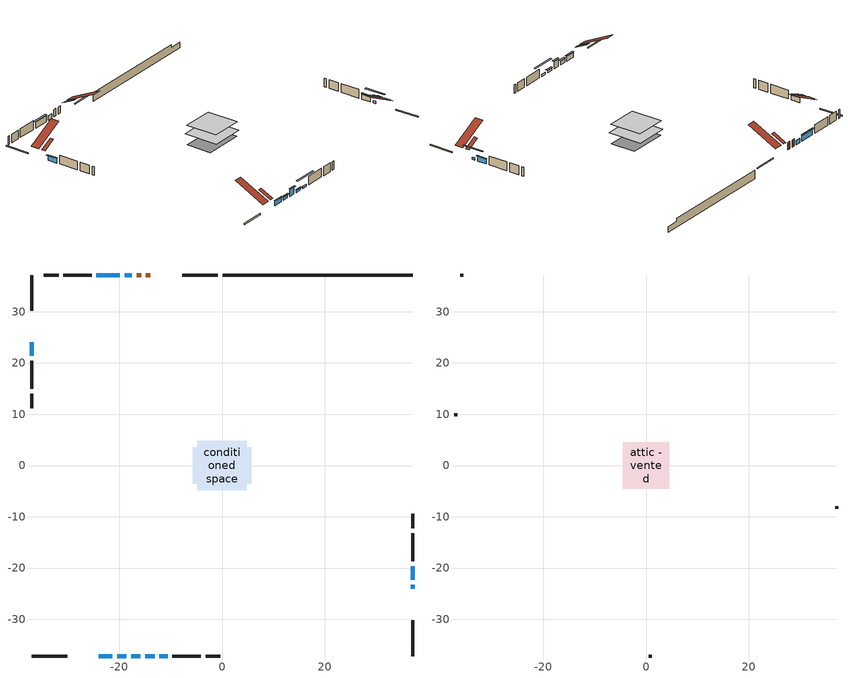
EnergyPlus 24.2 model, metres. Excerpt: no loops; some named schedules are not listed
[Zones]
conditioned space
 floor outside (Floor1 construction): -1.82,-1.82 -1.82,1.82 1.82,1.82 1.82,-1.82 z0.61
 floor adiabatic (AdiabaticFloorConstruction): -4.87,-4.87 -4.87,4.87 4.87,4.87 4.87,-4.87 z0.61
 floor foundation (Slab1 construction): -5.67,-3.6 -5.67,3.6 5.67,3.6 5.67,-3.6 z-1.83
 wall outside (RimJoist1 construction): -0.83,37.16 -7.78,37.16 / -37.16,-37.16 -30.22,-37.16 / -37.16,37.16 -37.16,30.22 / 37.16,-37.16 37.16,-30.22 z0.61:0.91
 wall outside (AdiabaticWallConstruction 1): -13.95,37.16 -14.86,37.16 / -15.79,37.16 -16.67,37.16 z0.61:2.64
 wall outside (AdiabaticWallConstruction): -17.59,37.16 -19.02,37.16 z0.61:1.83; -37.16,24.04 -37.16,21.37 / -24.04,-37.16 -21.37,-37.16 / 37.16,-22.3 37.16,-19.63 z0.61:1.93; -20.44,-37.16 -18.66,-37.16 z0.61:1.68; -17.73,-37.16 -15.9,-37.16 z0.61:2.64; -14.98,-37.16 -13.15,-37.16 / 37.16,-24.04 37.16,-23.22 / -12.22,-37.16 -10.59,-37.16 z0.61:1.22; -19.95,37.16 -24.52,37.16 z0.61:2.31
 wall outside (Wall1 construction): -25.45,37.16 -30.96,37.16 / -9.66,-37.16 -4.15,-37.16 / -37.16,20.44 -37.16,14.93 / 37.16,-18.7 37.16,-13.18 z0.61:3.05
 wall outside (Wall2 construction): -31.89,37.16 -34.75,37.16 / -3.22,-37.16 -0.36,-37.16 / -37.16,14 -37.16,11.14 / 37.16,-12.25 37.16,-9.4 z0.61:3.05
 wall foundation (FoundationWall1 construction): 0.1,37.16,-1.83 0.1,37.16,0.61 33.46,37.16,0.61 33.46,37.16,-0.27 37.16,37.16,-0.27 37.16,37.16,-1.83
 window (WindowConstruction 7): -17.6,37.16 -19.02,37.16 z0.61:1.83
 window (WindowConstruction 2): -37.16,24.04 -37.16,21.37 z0.61:1.93
 window (WindowConstruction 3): -24.04,-37.16 -21.37,-37.16 z0.61:1.93
 window (WindowConstruction 4): -20.44,-37.16 -18.66,-37.16 z0.61:1.68
 window (WindowConstruction 5): -17.73,-37.16 -15.9,-37.16 z0.61:2.64
 window (WindowConstruction 6): -14.98,-37.16 -13.15,-37.16 z0.61:1.22
 window (WindowConstruction 8): 37.16,-24.04 37.16,-23.23 z0.61:1.22
 window (WindowConstruction 9): -12.22,-37.16 -10.59,-37.16 z0.61:1.22
 window (WindowConstruction): 37.16,-22.3 37.16,-19.63 z0.61:1.93
 window (WindowConstruction 1): -19.95,37.16 -24.52,37.16 z0.61:2.31
 door (Door): -13.95,37.16 -14.86,37.16 z0.61:2.64
 door (Door 1): -15.79,37.16 -16.67,37.16 z0.61:2.64
 ceiling adiabatic (AdiabaticFloorConstruction): 4.87,-4.87 4.87,4.87 -4.87,4.87 -4.87,-4.87 z0.61
 roof outside (Roof2 construction): -13.02,37.16,3.05 -13.02,33.58,4.84 -12.02,33.58,4.84 -12.02,37.16,3.05; -24.97,-37.16,3.05 -24.97,-33.58,4.84 -25.97,-33.58,4.84 -25.97,-37.16,3.05; -37.16,24.97,3.05 -33.58,24.97,4.84 -33.58,25.97,4.84 -37.16,25.97,3.05; 37.16,-24.97,3.05 33.58,-24.97,4.84 33.58,-25.97,4.84 37.16,-25.97,3.05
attic - vented
 floor to conditioned space (Floor2 construction Reversed): -4.51,-4.51 -4.51,4.51 4.51,4.51 4.51,-4.51 z3.05
 wall outside (Wall3 construction): -35.68,37.16 -36.24,37.16 / 0.57,-37.16 1.13,-37.16 / -37.16,10.22 -37.16,9.65 / 37.16,-8.47 37.16,-7.91 z0.61:3.05
 roof outside (Roof1 construction): -11.09,37.16,3.05 -11.09,28.63,7.32 -8.71,28.63,7.32 -8.71,37.16,3.05; -26.9,-37.16,3.05 -26.9,-28.63,7.32 -29.29,-28.63,7.32 -29.29,-37.16,3.05; -37.16,26.9,3.05 -28.63,26.9,7.32 -28.63,29.29,7.32 -37.16,29.29,3.05; 37.16,-26.9,3.05 28.63,-26.9,7.32 28.63,-29.29,7.32 37.16,-29.29,3.05
shading: -37.16,21.17 -37.16,24.24 -37.58,24.24 -37.58,21.17 z2.13; -21.17,-37.16 -24.24,-37.16 -24.24,-37.58 -21.17,-37.58 z2.13; -18.46,-37.16 -20.64,-37.16 -20.64,-37.58 -18.46,-37.58 z1.88; -15.7,-37.16 -17.93,-37.16 -17.93,-37.58 -15.7,-37.58 z2.84; -12.95,-37.16 -15.18,-37.16 -15.18,-37.58 -12.95,-37.58 z1.42; 37.16,-20.59 37.16,-26.68 37.58,-26.68 37.58,-20.59 z3.86; -7.95,-37.16 -14.86,-37.16 -14.86,-37.58 -7.95,-37.58 z3.86; 37.16,-19.43 37.16,-22.5 37.58,-22.5 37.58,-19.43 z2.13; -24.72,37.16 -19.74,37.16 -19.74,37.58 -24.72,37.58 z2.51
[Building]
Building 1: Terrain=Suburbs
[Site:Location]
Quebec Intl AP_QC: Latitude {deg}=46.8; Longitude {deg}=-71.38; Time Zone {hr}=-5; Elevation {m}=74; Keep Site Location Information=Yes
[Site:GroundTemperature:Shallow]
0.0108218, -2.24938, -2.43038, -1.3578, 2.94801, 7.23376, 10.9493, 13.303, 13.5029, 11.5886, 7.96783, 3.81355
[Site:WaterMainsTemperature]
Calculation Method=Schedule; Temperature Schedule=mains temperature schedule
[Material] Roughness=Rough; Thermal Absorptance=0.9
Name | Thickness {m} | Conductivity {W/m-K} | Density {kg/m3} | Specific Heat {J/kg-K} | Solar Absorptance | Visible Absorptance
asphalt or fiberglass shingles | 0.00635 | 0.162714 | 1121.4 | 1465.45 | 0.4 | 0.4
ceiling loosefill ins | 0.0846667 | 0.0480833 | 16.02 | 1046.75 | 0.7 | 0.7
ceiling stud and cavity | 0.1397 | 0.286413 | 65.682 | 1177.47 | 0.7 | 0.7
concrete 4.0 in. | 0.1016 | 1.803125 | 2242.8 | 837.4 | 0.7 | 0.7
concrete 8.0 in. | 0.2032 | 1.803125 | 2242.8 | 837.4 | 0.7 | 0.7
door material | 0.04445 | 0.053851 | 512.64 | 1214.23 | 0.7 | 0.7
exterior vertical ins | 0.00958173 | 0.029427 | 32.04 | 1214.23 | 0.7 | 0.7
floor covering | 0.0127 | 0.0433444 | 54.468 | 1339.84 | 0.6 | 0.6
floor rigid ins; rim joist rigid ins; roof rigid ins; wall rigid ins | 0.051816 | 0.029427 | 32.04 | 1214.23 | 0.7 | 0.7
floor rigid ins 1; wall rigid ins 1 | 0.512978 | 0.029427 | 32.04 | 1214.23 | 0.7 | 0.7
floor stud and cavity | 0.1397 | 0.324892 | 92.3553 | 1139.71 | 0.7 | 0.7
floor stud and cavity 1 | 0.1397 | 1.75129 | 37.0049 | 1207.88 | 0.7 | 0.7
furniture material conditioned space 1 | 0.1524 | 0.115458 | 640.8 | 1214.23 | 0.6 | 0.6
gypsum board | 0.0127 | 0.160291 | 801 | 837.4 | 0.6 | 0.6
gypsum board 1 | 0.0127 | 0.160291 | 801 | 837.4 | 0.7 | 0.7
osb sheathing 0.5 in. | 0.0127 | 0.115458 | 512.64 | 1214.23 | 0.7 | 0.7
osb sheathing 0.75 in. | 0.01905 | 0.115458 | 512.64 | 1214.23 | 0.7 | 0.7
osb sheathing 2.0 in. | 0.0508 | 0.115458 | 512.64 | 1214.23 | 0.7 | 0.7
rim joist stud and cavity | 0.0508 | 0.203772 | 125.044 | 1163.47 | 0.6 | 0.6
roof stud and cavity | 0.2032 | 0.68235 | 78.34581 | 1123.46 | 0.7 | 0.7
wall stud and cavity | 0.1397 | 0.734676 | 139.0536 | 1170.24 | 0.7 | 0.7
wall stud and cavity 1 | 0.1397 | 0.0739406 | 139.0536 | 1170.24 | 0.7 | 0.7
wall stud and cavity 2 | 0.0889 | 6.9971 | 50.32683 | 1063.81 | 0.6 | 0.6
wall stud and cavity 3 | 0.0889 | 0.380278 | 52.3479 | 1209.89 | 0.7 | 0.7
wall stud and cavity 4 | 0.0889 | 0.391764 | 83.0341 | 1211.67 | 0.7 | 0.7
wood siding | 0.0254 | 0.102417 | 544.68 | 1172.36 | 0.4 | 0.4
wood siding 1 | 0.00254 | 0.102417 | 544.68 | 1172.36 | 0.4 | 0.4
wood siding 2; wood siding 3; wood siding 4 | 0.0254 | 0.102417 | 544.68 | 1172.36 | 0.7 | 0.7
[WindowMaterial:SimpleGlazingSystem]
Name | U-Factor {W/m2-K} | Solar Heat Gain Coefficient
WindowMaterial | 2.78222 | 0.58
WindowMaterial 1 | 2.78847 | 0.62
WindowMaterial 2 | 2.779381 | 0.56
WindowMaterial 3 | 2.82821 | 0.59
WindowMaterial 4 | 2.77768 | 0.55
WindowMaterial 5 | 2.97414 | 0.62
WindowMaterial 6 | 3.000823 | 0.5
WindowMaterial 7 | 2.765186 | 0.49
[Construction]
AdiabaticFloorConstruction: floor stud and cavity 1, floor rigid ins 1, osb sheathing 0.75 in., floor covering
AdiabaticWallConstruction: wood siding 3, wall rigid ins 1, wall stud and cavity 3, gypsum board
AdiabaticWallConstruction 1: wood siding 4, wall rigid ins 1, wall stud and cavity 3, gypsum board
Door; Door 1: door material
Floor1 construction: floor stud and cavity, floor rigid ins, osb sheathing 0.75 in., floor covering
Floor2 construction Reversed: gypsum board, ceiling stud and cavity, ceiling loosefill ins
FoundationWall1 construction: concrete 8.0 in., gypsum board 1
furniture construction conditioned space 1: furniture material conditioned space 1
PartitionWallConstruction: gypsum board, wall stud and cavity 4, gypsum board
RimJoist1 construction: wood siding 2, rim joist rigid ins, osb sheathing 2.0 in., rim joist stud and cavity
Roof1 construction: asphalt or fiberglass shingles
Roof2 construction: asphalt or fiberglass shingles, roof rigid ins, osb sheathing 0.75 in., roof stud and cavity, gypsum board
Slab1 construction: concrete 4.0 in.
Wall1 construction: wood siding, wall rigid ins, osb sheathing 0.5 in., wall stud and cavity, gypsum board
Wall2 construction: wood siding, osb sheathing 0.5 in., wall stud and cavity 1, gypsum board
Wall3 construction: wood siding 1, wall stud and cavity 2
WindowConstruction; WindowConstruction 2; WindowConstruction 3: WindowMaterial
WindowConstruction 1: WindowMaterial 1
WindowConstruction 4: WindowMaterial 2
WindowConstruction 5: WindowMaterial 3
WindowConstruction 6: WindowMaterial 4
WindowConstruction 7: WindowMaterial 5
WindowConstruction 8: WindowMaterial 6
WindowConstruction 9: WindowMaterial 7
[Zone] Multiplier=1; Part of Total Floor Area=Yes
Name | Volume {m3}
attic - vented | 54.8202
conditioned space | 451
[Space]
Name | Zone | Volume {m3}
attic - vented 1 | attic - vented | 54.8202
conditioned space 1 | conditioned space | 451
[ZoneInfiltration:EffectiveLeakageArea]
infil attic - vented 1: Zone or Space=attic - vented 1; Schedule=Always On Discrete; Effective Air Leakage Area {cm2}=3008.49; Stack Coefficient=0.000466381; Wind Coefficient=1.45912e-05
[ZoneMixing]
whole house fan mix: Zone or Space=attic - vented; Schedule=Always On Continuous; Design Flow Rate Calculation Method=Flow/Zone; Design Flow Rate {m3/s}=0; Source Zone or Space=conditioned space
[SurfaceProperty:ExposedFoundationPerimeter]
Slab1: Exposed Perimeter Calculation Method=TotalExposedPerimeter; Total Exposed Perimeter {m}=37.065
[InternalMass] Zone or ZoneList=conditioned space; Space or SpaceList=conditioned space 1
Name | Construction | Surface Area {m2}
furniture mass conditioned space 1 | furniture construction conditioned space 1 | 75.9001
partition wall mass | PartitionWallConstruction | 189.75
[Lights]
interior lighting: Zone or ZoneList or Space or SpaceList=conditioned space 1; Schedule=interior lighting schedule; Design Level Calculation Method=LightingLevel; Lighting Level {W}=343.2; Return Air Fraction=0; Fraction Radiant=0.6; Fraction Visible=0.2; Fraction Replaceable=1
[People]
occupants: Zone or ZoneList or Space or SpaceList=conditioned space 1; Number of People Schedule=occupants schedule; Number of People Calculation Method=People; Number of People=3; Fraction Radiant=0.314171; Sensible Heat Fraction=0.56303; Activity Level Schedule=occupants activity schedule; Carbon Dioxide Generation Rate {m3/s-W}=0; Enable ASHRAE 55 Comfort Warnings=No; Mean Radiant Temperature Calculation Type=EnclosureAveraged
[ElectricEquipment] Zone or ZoneList or Space or SpaceList=conditioned space 1; Design Level Calculation Method=EquipmentLevel
Name | Schedule | Design Level {W} | Fraction Latent | Fraction Radiant | Fraction Lost
clothes dryer | clothes dryer schedule | 140.772 | 0.015 | 0.081 | 0.85
clothes washer | clothes washer schedule | 32.1985 | 0.03 | 0.162 | 0.7
cooking range | cooking range schedule | 215.147 | 0.08 | 0.432 | 0.2
dishwasher | dishwasher schedule | 66.8632 | 0.3 | 0.18 | 0.4
fridge | fridge schedule | 72.9452 | 0 | 0.6 | 0
mech vent house fan | mech vent house fan schedule | 6.33333 | 0 | 0 | 1
mech vent house fan cfis | mech vent house fan cfis schedule | 0 | 0 | 0 | 0
mech vent range fan 0 | mech vent range fan 0 schedule | 57 | 0 | 0 | 1
misc plug loads | misc plug loads schedule | 494.7 | 0.045 | 0.513 | 0.1
whole house fan | Always On Discrete | 0 | 0 | 0 | 1
[OtherEquipment] Zone or ZoneList or Space or SpaceList=conditioned space 1; Design Level Calculation Method=EquipmentLevel
Name | Fuel Type | Schedule | Design Level {W} | Fraction Latent | Fraction Radiant | Fraction Lost
clothes dryer 1 | Electricity | clothes dryer schedule | 0 | 0.015 | 0.081 | 0.85
cooking range 1 | Electricity | cooking range schedule | 0 | 0.08 | 0.432 | 0.2
general water use latent | None | general water use schedule | 62.594 | 1 | 0 | 0
general water use sensible | None | general water use schedule | -61.6891 | 0 | 0.6 | 0
mech vent house fan latent load | None | Always On Discrete | 0 | 1 | 0 | 0
mech vent house fan sensible load | None | Always On Discrete | 0 | 0 | 0 | 0
water heater energy adjustment1 | Electricity | Always On Discrete | 0.01 | 0 | 0 | 1
[ZoneInfiltration:DesignFlowRate] Zone or ZoneList or Space or SpaceList=conditioned space 1; Schedule=Always On Discrete; Design Flow Rate Calculation Method=Flow/Zone; Design Flow Rate {m3/s}=0
infil flow; natural vent flow; whole house fan flow
[Foundation:Kiva]
Foundation Kiva 1: Initial Indoor Air Temperature {C}=18; Wall Height Above Grade {m}=0.609996; Wall Depth Below Slab {m}=0.2032; Custom Block Material Name 1=exterior vertical ins; Custom Block Depth 1 {m}=2.43998; Custom Block X Position 1 {m}=0.2159; Custom Block Z Position 1 {m}=0
[Foundation:Kiva:Settings]
Soil Conductivity {W/m-K}=0.849921; Soil Density {kg/m3}=1842.3; Soil Specific Heat {J/kg-K}=418.7; Ground Solar Absorptivity=0.9; Ground Thermal Absorptivity=0.9; Ground Surface Roughness {m}=0.03; Far-Field Width {m}=40; Deep-Ground Boundary Condition=ZeroFlux; Deep-Ground Depth {m}=40; Minimum Cell Dimension {m}=0.2; Maximum Cell Growth Coefficient=3; Simulation Timestep=Timestep
[Exterior:Lights]
exterior lighting: Schedule=exterior lighting schedule; Design Level {W}=75.6
[Schedule:Constant]
Name | Hourly Value
Always On Continuous; mech vent house fan schedule; mech vent house fan cfis schedule; Always On Discrete | 1
occupants activity schedule | 117.228
fridge schedule | 0
[Schedule:Week:Daily]
interior lighting schedule Week Rule - Jan1-Jan27: interior lighting schedule day, interior lighting schedule day, interior lighting schedule day, interior lighting schedule day, interior lighting schedule day, interior lighting schedule day, interior lighting schedule day, interior lighting schedule default day, interior lighting schedule default day, interior lighting schedule default day, interior lighting schedule default day, interior lighting schedule default day
interior lighting schedule Week Rule - Jan28-Feb3: interior lighting schedule day, interior lighting schedule day, interior lighting schedule day, interior lighting schedule day, interior lighting schedule day 1, interior lighting schedule day 1, interior lighting schedule day 1, interior lighting schedule default day, interior lighting schedule default day, interior lighting schedule default day, interior lighting schedule default day, interior lighting schedule default day
interior lighting schedule Week Rule - Feb4-Feb24: interior lighting schedule day 1, interior lighting schedule day 1, interior lighting schedule day 1, interior lighting schedule day 1, interior lighting schedule day 1, interior lighting schedule day 1, interior lighting schedule day 1, interior lighting schedule default day, interior lighting schedule default day, interior lighting schedule default day, interior lighting schedule default day, interior lighting schedule default day
interior lighting schedule Week Rule - Feb25-Mar3: interior lighting schedule day 1, interior lighting schedule day 1, interior lighting schedule day 1, interior lighting schedule day 1, interior lighting schedule day 2, interior lighting schedule day 2, interior lighting schedule day 2, interior lighting schedule default day, interior lighting schedule default day, interior lighting schedule default day, interior lighting schedule default day, interior lighting schedule default day
interior lighting schedule Week Rule - Mar4-Mar31: interior lighting schedule day 2, interior lighting schedule day 2, interior lighting schedule day 2, interior lighting schedule day 2, interior lighting schedule day 2, interior lighting schedule day 2, interior lighting schedule day 2, interior lighting schedule default day, interior lighting schedule default day, interior lighting schedule default day, interior lighting schedule default day, interior lighting schedule default day
interior lighting schedule Week Rule - Apr1-Apr28: interior lighting schedule day 3, interior lighting schedule day 3, interior lighting schedule day 3, interior lighting schedule day 3, interior lighting schedule day 3, interior lighting schedule day 3, interior lighting schedule day 3, interior lighting schedule default day, interior lighting schedule default day, interior lighting schedule default day, interior lighting schedule default day, interior lighting schedule default day
interior lighting schedule Week Rule - Apr29-May5: interior lighting schedule day 3, interior lighting schedule day 3, interior lighting schedule day 4, interior lighting schedule day 4, interior lighting schedule day 4, interior lighting schedule day 4, interior lighting schedule day 4, interior lighting schedule default day, interior lighting schedule default day, interior lighting schedule default day, interior lighting schedule default day, interior lighting schedule default day
interior lighting schedule Week Rule - May6-May26: interior lighting schedule day 4, interior lighting schedule day 4, interior lighting schedule day 4, interior lighting schedule day 4, interior lighting schedule day 4, interior lighting schedule day 4, interior lighting schedule day 4, interior lighting schedule default day, interior lighting schedule default day, interior lighting schedule default day, interior lighting schedule default day, interior lighting schedule default day
interior lighting schedule Week Rule - May27-Jun2: interior lighting schedule day 4, interior lighting schedule day 4, interior lighting schedule day 4, interior lighting schedule day 4, interior lighting schedule day 4, interior lighting schedule day 5, interior lighting schedule day 5, interior lighting schedule default day, interior lighting schedule default day, interior lighting schedule default day, interior lighting schedule default day, interior lighting schedule default day
interior lighting schedule Week Rule - Jun3-Jun30: interior lighting schedule day 5, interior lighting schedule day 5, interior lighting schedule day 5, interior lighting schedule day 5, interior lighting schedule day 5, interior lighting schedule day 5, interior lighting schedule day 5, interior lighting schedule default day, interior lighting schedule default day, interior lighting schedule default day, interior lighting schedule default day, interior lighting schedule default day
interior lighting schedule Week Rule - Jul1-Jul28: interior lighting schedule day 6, interior lighting schedule day 6, interior lighting schedule day 6, interior lighting schedule day 6, interior lighting schedule day 6, interior lighting schedule day 6, interior lighting schedule day 6, interior lighting schedule default day, interior lighting schedule default day, interior lighting schedule default day, interior lighting schedule default day, interior lighting schedule default day
interior lighting schedule Week Rule - Jul29-Aug4: interior lighting schedule day 6, interior lighting schedule day 6, interior lighting schedule day 6, interior lighting schedule day 7, interior lighting schedule day 7, interior lighting schedule day 7, interior lighting schedule day 7, interior lighting schedule default day, interior lighting schedule default day, interior lighting schedule default day, interior lighting schedule default day, interior lighting schedule default day
interior lighting schedule Week Rule - Aug5-Aug25: interior lighting schedule day 7, interior lighting schedule day 7, interior lighting schedule day 7, interior lighting schedule day 7, interior lighting schedule day 7, interior lighting schedule day 7, interior lighting schedule day 7, interior lighting schedule default day, interior lighting schedule default day, interior lighting schedule default day, interior lighting schedule default day, interior lighting schedule default day
interior lighting schedule Week Rule - Aug26-Sep1: interior lighting schedule day 7, interior lighting schedule day 7, interior lighting schedule day 7, interior lighting schedule day 7, interior lighting schedule day 7, interior lighting schedule day 7, interior lighting schedule day 8, interior lighting schedule default day, interior lighting schedule default day, interior lighting schedule default day, interior lighting schedule default day, interior lighting schedule default day
interior lighting schedule Week Rule - Sep2-Sep29: interior lighting schedule day 8, interior lighting schedule day 8, interior lighting schedule day 8, interior lighting schedule day 8, interior lighting schedule day 8, interior lighting schedule day 8, interior lighting schedule day 8, interior lighting schedule default day, interior lighting schedule default day, interior lighting schedule default day, interior lighting schedule default day, interior lighting schedule default day
interior lighting schedule Week Rule - Sep30-Oct6: interior lighting schedule day 8, interior lighting schedule day 9, interior lighting schedule day 9, interior lighting schedule day 9, interior lighting schedule day 9, interior lighting schedule day 9, interior lighting schedule day 9, interior lighting schedule default day, interior lighting schedule default day, interior lighting schedule default day, interior lighting schedule default day, interior lighting schedule default day
interior lighting schedule Week Rule - Oct7-Oct27: interior lighting schedule day 9, interior lighting schedule day 9, interior lighting schedule day 9, interior lighting schedule day 9, interior lighting schedule day 9, interior lighting schedule day 9, interior lighting schedule day 9, interior lighting schedule default day, interior lighting schedule default day, interior lighting schedule default day, interior lighting schedule default day, interior lighting schedule default day
interior lighting schedule Week Rule - Oct28-Nov3: interior lighting schedule day 9, interior lighting schedule day 9, interior lighting schedule day 9, interior lighting schedule day 9, interior lighting schedule day 10, interior lighting schedule day 10, interior lighting schedule day 10, interior lighting schedule default day, interior lighting schedule default day, interior lighting schedule default day, interior lighting schedule default day, interior lighting schedule default day
interior lighting schedule Week Rule - Nov4-Nov24: interior lighting schedule day 10, interior lighting schedule day 10, interior lighting schedule day 10, interior lighting schedule day 10, interior lighting schedule day 10, interior lighting schedule day 10, interior lighting schedule day 10, interior lighting schedule default day, interior lighting schedule default day, interior lighting schedule default day, interior lighting schedule default day, interior lighting schedule default day
interior lighting schedule Week Rule - Nov25-Dec1: interior lighting schedule day 10, interior lighting schedule day 10, interior lighting schedule day 10, interior lighting schedule day 10, interior lighting schedule day 10, interior lighting schedule day 10, interior lighting schedule day 11, interior lighting schedule default day, interior lighting schedule default day, interior lighting schedule default day, interior lighting schedule default day, interior lighting schedule default day
interior lighting schedule Week Rule - Dec2-Dec31: interior lighting schedule day 11, interior lighting schedule day 11, interior lighting schedule day 11, interior lighting schedule day 11, interior lighting schedule day 11, interior lighting schedule day 11, interior lighting schedule day 11, interior lighting schedule default day, interior lighting schedule default day, interior lighting schedule default day, interior lighting schedule default day, interior lighting schedule default day
occupants schedule Week Rule - Jan1-Dec31: occupants schedule day, occupants schedule day, occupants schedule day, occupants schedule day, occupants schedule day, occupants schedule day, occupants schedule day, occupants schedule default day, occupants schedule default day, occupants schedule default day, occupants schedule default day, occupants schedule default day
clothes dryer schedule Week Rule - Jan1-Dec31: clothes dryer schedule day, clothes dryer schedule day, clothes dryer schedule day, clothes dryer schedule day, clothes dryer schedule day, clothes dryer schedule day, clothes dryer schedule day, clothes dryer schedule default day, clothes dryer schedule default day, clothes dryer schedule default day, clothes dryer schedule default day, clothes dryer schedule default day
clothes washer schedule Week Rule - Jan1-Dec31: clothes washer schedule day, clothes washer schedule day, clothes washer schedule day, clothes washer schedule day, clothes washer schedule day, clothes washer schedule day, clothes washer schedule day, clothes washer schedule default day, clothes washer schedule default day, clothes washer schedule default day, clothes washer schedule default day, clothes washer schedule default day
cooking range schedule Week Rule - Jan1-Dec31: cooking range schedule day, cooking range schedule day, cooking range schedule day, cooking range schedule day, cooking range schedule day, cooking range schedule day, cooking range schedule day, cooking range schedule default day, cooking range schedule default day, cooking range schedule default day, cooking range schedule default day, cooking range schedule default day
dishwasher schedule Week Rule - Jan1-Dec31: dishwasher schedule day, dishwasher schedule day, dishwasher schedule day, dishwasher schedule day, dishwasher schedule day, dishwasher schedule day, dishwasher schedule day, dishwasher schedule default day, dishwasher schedule default day, dishwasher schedule default day, dishwasher schedule default day, dishwasher schedule default day
mech vent range fan 0 schedule Week Rule - Jan1-Dec31: mech vent range fan 0 schedule day, mech vent range fan 0 schedule day, mech vent range fan 0 schedule day, mech vent range fan 0 schedule day, mech vent range fan 0 schedule day, mech vent range fan 0 schedule day, mech vent range fan 0 schedule day, mech vent range fan 0 schedule default day, mech vent range fan 0 schedule default day, mech vent range fan 0 schedule default day, mech vent range fan 0 schedule default day, mech vent range fan 0 schedule default day
misc plug loads schedule Week Rule - Jan1-Dec31: misc plug loads schedule day, misc plug loads schedule day, misc plug loads schedule day, misc plug loads schedule day, misc plug loads schedule day, misc plug loads schedule day, misc plug loads schedule day, misc plug loads schedule default day, misc plug loads schedule default day, misc plug loads schedule default day, misc plug loads schedule default day, misc plug loads schedule default day
general water use schedule Week Rule - Jan1-Dec31: general water use schedule day, general water use schedule day, general water use schedule day, general water use schedule day, general water use schedule day, general water use schedule day, general water use schedule day, general water use schedule default day, general water use schedule default day, general water use schedule default day, general water use schedule default day, general water use schedule default day
exterior lighting schedule Week Rule - Jan1-Jan27: exterior lighting schedule day, exterior lighting schedule day, exterior lighting schedule day, exterior lighting schedule day, exterior lighting schedule day, exterior lighting schedule day, exterior lighting schedule day, exterior lighting schedule default day, exterior lighting schedule default day, exterior lighting schedule default day, exterior lighting schedule default day, exterior lighting schedule default day
exterior lighting schedule Week Rule - Jan28-Feb3: exterior lighting schedule day, exterior lighting schedule day, exterior lighting schedule day, exterior lighting schedule day, exterior lighting schedule day 1, exterior lighting schedule day 1, exterior lighting schedule day 1, exterior lighting schedule default day, exterior lighting schedule default day, exterior lighting schedule default day, exterior lighting schedule default day, exterior lighting schedule default day
exterior lighting schedule Week Rule - Feb4-Feb24: exterior lighting schedule day 1, exterior lighting schedule day 1, exterior lighting schedule day 1, exterior lighting schedule day 1, exterior lighting schedule day 1, exterior lighting schedule day 1, exterior lighting schedule day 1, exterior lighting schedule default day, exterior lighting schedule default day, exterior lighting schedule default day, exterior lighting schedule default day, exterior lighting schedule default day
exterior lighting schedule Week Rule - Feb25-Mar3: exterior lighting schedule day 1, exterior lighting schedule day 1, exterior lighting schedule day 1, exterior lighting schedule day 1, exterior lighting schedule day 2, exterior lighting schedule day 2, exterior lighting schedule day 2, exterior lighting schedule default day, exterior lighting schedule default day, exterior lighting schedule default day, exterior lighting schedule default day, exterior lighting schedule default day
exterior lighting schedule Week Rule - Mar4-Mar31: exterior lighting schedule day 2, exterior lighting schedule day 2, exterior lighting schedule day 2, exterior lighting schedule day 2, exterior lighting schedule day 2, exterior lighting schedule day 2, exterior lighting schedule day 2, exterior lighting schedule default day, exterior lighting schedule default day, exterior lighting schedule default day, exterior lighting schedule default day, exterior lighting schedule default day
exterior lighting schedule Week Rule - Apr1-Apr28: exterior lighting schedule day 3, exterior lighting schedule day 3, exterior lighting schedule day 3, exterior lighting schedule day 3, exterior lighting schedule day 3, exterior lighting schedule day 3, exterior lighting schedule day 3, exterior lighting schedule default day, exterior lighting schedule default day, exterior lighting schedule default day, exterior lighting schedule default day, exterior lighting schedule default day
exterior lighting schedule Week Rule - Apr29-May5: exterior lighting schedule day 3, exterior lighting schedule day 3, exterior lighting schedule day 4, exterior lighting schedule day 4, exterior lighting schedule day 4, exterior lighting schedule day 4, exterior lighting schedule day 4, exterior lighting schedule default day, exterior lighting schedule default day, exterior lighting schedule default day, exterior lighting schedule default day, exterior lighting schedule default day
exterior lighting schedule Week Rule - May6-May26: exterior lighting schedule day 4, exterior lighting schedule day 4, exterior lighting schedule day 4, exterior lighting schedule day 4, exterior lighting schedule day 4, exterior lighting schedule day 4, exterior lighting schedule day 4, exterior lighting schedule default day, exterior lighting schedule default day, exterior lighting schedule default day, exterior lighting schedule default day, exterior lighting schedule default day
exterior lighting schedule Week Rule - May27-Jun2: exterior lighting schedule day 4, exterior lighting schedule day 4, exterior lighting schedule day 4, exterior lighting schedule day 4, exterior lighting schedule day 4, exterior lighting schedule day 5, exterior lighting schedule day 5, exterior lighting schedule default day, exterior lighting schedule default day, exterior lighting schedule default day, exterior lighting schedule default day, exterior lighting schedule default day
exterior lighting schedule Week Rule - Jun3-Jun30: exterior lighting schedule day 5, exterior lighting schedule day 5, exterior lighting schedule day 5, exterior lighting schedule day 5, exterior lighting schedule day 5, exterior lighting schedule day 5, exterior lighting schedule day 5, exterior lighting schedule default day, exterior lighting schedule default day, exterior lighting schedule default day, exterior lighting schedule default day, exterior lighting schedule default day
exterior lighting schedule Week Rule - Jul1-Jul28: exterior lighting schedule day 6, exterior lighting schedule day 6, exterior lighting schedule day 6, exterior lighting schedule day 6, exterior lighting schedule day 6, exterior lighting schedule day 6, exterior lighting schedule day 6, exterior lighting schedule default day, exterior lighting schedule default day, exterior lighting schedule default day, exterior lighting schedule default day, exterior lighting schedule default day
exterior lighting schedule Week Rule - Jul29-Aug4: exterior lighting schedule day 6, exterior lighting schedule day 6, exterior lighting schedule day 6, exterior lighting schedule day 7, exterior lighting schedule day 7, exterior lighting schedule day 7, exterior lighting schedule day 7, exterior lighting schedule default day, exterior lighting schedule default day, exterior lighting schedule default day, exterior lighting schedule default day, exterior lighting schedule default day
exterior lighting schedule Week Rule - Aug5-Aug25: exterior lighting schedule day 7, exterior lighting schedule day 7, exterior lighting schedule day 7, exterior lighting schedule day 7, exterior lighting schedule day 7, exterior lighting schedule day 7, exterior lighting schedule day 7, exterior lighting schedule default day, exterior lighting schedule default day, exterior lighting schedule default day, exterior lighting schedule default day, exterior lighting schedule default day
exterior lighting schedule Week Rule - Aug26-Sep1: exterior lighting schedule day 7, exterior lighting schedule day 7, exterior lighting schedule day 7, exterior lighting schedule day 7, exterior lighting schedule day 7, exterior lighting schedule day 7, exterior lighting schedule day 8, exterior lighting schedule default day, exterior lighting schedule default day, exterior lighting schedule default day, exterior lighting schedule default day, exterior lighting schedule default day
exterior lighting schedule Week Rule - Sep2-Sep29: exterior lighting schedule day 8, exterior lighting schedule day 8, exterior lighting schedule day 8, exterior lighting schedule day 8, exterior lighting schedule day 8, exterior lighting schedule day 8, exterior lighting schedule day 8, exterior lighting schedule default day, exterior lighting schedule default day, exterior lighting schedule default day, exterior lighting schedule default day, exterior lighting schedule default day
exterior lighting schedule Week Rule - Sep30-Oct6: exterior lighting schedule day 8, exterior lighting schedule day 9, exterior lighting schedule day 9, exterior lighting schedule day 9, exterior lighting schedule day 9, exterior lighting schedule day 9, exterior lighting schedule day 9, exterior lighting schedule default day, exterior lighting schedule default day, exterior lighting schedule default day, exterior lighting schedule default day, exterior lighting schedule default day
exterior lighting schedule Week Rule - Oct7-Oct27: exterior lighting schedule day 9, exterior lighting schedule day 9, exterior lighting schedule day 9, exterior lighting schedule day 9, exterior lighting schedule day 9, exterior lighting schedule day 9, exterior lighting schedule day 9, exterior lighting schedule default day, exterior lighting schedule default day, exterior lighting schedule default day, exterior lighting schedule default day, exterior lighting schedule default day
[Schedule:Year]
interior lighting schedule: interior lighting schedule Week Rule - Jan1-Jan27, 1, 1, 1, 27, interior lighting schedule Week Rule - Jan28-Feb3, 1, 28, 2, 3, interior lighting schedule Week Rule - Feb4-Feb24, 2, 4, 2, 24, interior lighting schedule Week Rule - Feb25-Mar3, 2, 25, 3, 3, interior lighting schedule Week Rule - Mar4-Mar31, 3, 4, 3, 31, interior lighting schedule Week Rule - Apr1-Apr28, 4, 1, 4, 28, interior lighting schedule Week Rule - Apr29-May5, 4, 29, 5, 5, interior lighting schedule Week Rule - May6-May26, 5, 6, 5, 26, interior lighting schedule Week Rule - May27-Jun2, 5, 27, 6, 2, interior lighting schedule Week Rule - Jun3-Jun30, 6, 3, 6, 30, interior lighting schedule Week Rule - Jul1-Jul28, 7, 1, 7, 28, interior lighting schedule Week Rule - Jul29-Aug4, 7, 29, 8, 4, interior lighting schedule Week Rule - Aug5-Aug25, 8, 5, 8, 25, interior lighting schedule Week Rule - Aug26-Sep1, 8, 26, 9, 1, interior lighting schedule Week Rule - Sep2-Sep29, 9, 2, 9, 29, interior lighting schedule Week Rule - Sep30-Oct6, 9, 30, 10, 6, interior lighting schedule Week Rule - Oct7-Oct27, 10, 7, 10, 27, interior lighting schedule Week Rule - Oct28-Nov3, 10, 28, 11, 3, interior lighting schedule Week Rule - Nov4-Nov24, 11, 4, 11, 24, interior lighting schedule Week Rule - Nov25-Dec1, 11, 25, 12, 1, interior lighting schedule Week Rule - Dec2-Dec31, 12, 2, 12, 31
occupants schedule: occupants schedule Week Rule - Jan1-Dec31, 1, 1, 12, 31
clothes dryer schedule: clothes dryer schedule Week Rule - Jan1-Dec31, 1, 1, 12, 31
clothes washer schedule: clothes washer schedule Week Rule - Jan1-Dec31, 1, 1, 12, 31
cooking range schedule: cooking range schedule Week Rule - Jan1-Dec31, 1, 1, 12, 31
dishwasher schedule: dishwasher schedule Week Rule - Jan1-Dec31, 1, 1, 12, 31
mech vent range fan 0 schedule: mech vent range fan 0 schedule Week Rule - Jan1-Dec31, 1, 1, 12, 31
misc plug loads schedule: misc plug loads schedule Week Rule - Jan1-Dec31, 1, 1, 12, 31
general water use schedule: general water use schedule Week Rule - Jan1-Dec31, 1, 1, 12, 31
exterior lighting schedule: exterior lighting schedule Week Rule - Jan1-Jan27, 1, 1, 1, 27, exterior lighting schedule Week Rule - Jan28-Feb3, 1, 28, 2, 3, exterior lighting schedule Week Rule - Feb4-Feb24, 2, 4, 2, 24, exterior lighting schedule Week Rule - Feb25-Mar3, 2, 25, 3, 3, exterior lighting schedule Week Rule - Mar4-Mar31, 3, 4, 3, 31, exterior lighting schedule Week Rule - Apr1-Apr28, 4, 1, 4, 28, exterior lighting schedule Week Rule - Apr29-May5, 4, 29, 5, 5, exterior lighting schedule Week Rule - May6-May26, 5, 6, 5, 26, exterior lighting schedule Week Rule - May27-Jun2, 5, 27, 6, 2, exterior lighting schedule Week Rule - Jun3-Jun30, 6, 3, 6, 30, exterior lighting schedule Week Rule - Jul1-Jul28, 7, 1, 7, 28, exterior lighting schedule Week Rule - Jul29-Aug4, 7, 29, 8, 4, exterior lighting schedule Week Rule - Aug5-Aug25, 8, 5, 8, 25, exterior lighting schedule Week Rule - Aug26-Sep1, 8, 26, 9, 1, exterior lighting schedule Week Rule - Sep2-Sep29, 9, 2, 9, 29, exterior lighting schedule Week Rule - Sep30-Oct6, 9, 30, 10, 6, exterior lighting schedule Week Rule - Oct7-Oct27, 10, 7, 10, 27, exterior lighting schedule Week Rule - Oct28-Nov3, 10, 28, 11, 3, exterior lighting schedule Week Rule - Nov4-Nov24, 11, 4, 11, 24, exterior lighting schedule Week Rule - Nov25-Dec1, 11, 25, 12, 1, exterior lighting schedule Week Rule - Dec2-Dec31, 12, 2, 12, 31
[Schedule:Compact]
mains temperature schedule: Through: 01/01, For: AllDays, Until: 24:00, 5.175, Through: 01/02, For: AllDays, Until: 24:00, 5.10167, Through: 01/03, For: AllDays, Until: 24:00, 5.02889, Through: 01/04, For: AllDays, Until: 24:00, 4.95778, Through: 01/05, For: AllDays, Until: 24:00, 4.88778, Through: 01/06, For: AllDays, Until: 24:00, 4.81833, Through: 01/07, For: AllDays, Until: 24:00, 4.75056, Through: 01/08, For: AllDays, Until: 24:00, 4.68389, Through: 01/09, For: AllDays, Until: 24:00, 4.61833, Through: 01/10, For: AllDays, Until: 24:00, 4.55389, Through: 01/11, For: AllDays, Until: 24:00, 4.49056, Through: 01/12, For: AllDays, Until: 24:00, 4.42889, Through: 01/13, For: AllDays, Until: 24:00, 4.36778, Through: 01/14, For: AllDays, Until: 24:00, 4.30889, Through: 01/15, For: AllDays, Until: 24:00, 4.25056, Through: 01/16, For: AllDays, Until: 24:00, 4.19389, Through: 01/17, For: AllDays, Until: 24:00, 4.13833, Through: 01/18, For: AllDays, Until: 24:00, 4.08444, Through: 01/19, For: AllDays, Until: 24:00, 4.03167, Through: 01/20, For: AllDays, Until: 24:00, 3.98056, Through: 01/21, For: AllDays, Until: 24:00, 3.93056, Through: 01/22, For: AllDays, Until: 24:00, 3.88222, Through: 01/23, For: AllDays, Until: 24:00, 3.835, Through: 01/24, For: AllDays, Until: 24:00, 3.78944, Through: 01/25, For: AllDays, Until: 24:00, 3.74556, Through: 01/26, For: AllDays, Until: 24:00, 3.70278, Through: 01/27, For: AllDays, Until: 24:00, 3.66167, Through: 01/28, For: AllDays, Until: 24:00, 3.62167, Through: 01/29, For: AllDays, Until: 24:00, 3.58389, Through: 01/30, For: AllDays, Until: 24:00, 3.54722, Through: 01/31, For: AllDays, Until: 24:00, 3.51167, Through: 02/01, For: AllDays, Until: 24:00, 3.47833, Through: 02/02, For: AllDays, Until: 24:00, 3.44611, Through: 02/03, For: AllDays, Until: 24:00, 3.41556, Through: 02/04, For: AllDays, Until: 24:00, 3.38667, Through: 02/05, For: AllDays, Until: 24:00, 3.35944, Through: 02/06, For: AllDays, Until: 24:00, 3.33389, Through: 02/07, For: AllDays, Until: 24:00, 3.30944, Through: 02/08, For: AllDays, Until: 24:00, 3.28667, Through: 02/09, For: AllDays, Until: 24:00, 3.26611, Through: 02/10, For: AllDays, Until: 24:00, 3.24667, Through: 02/11, For: AllDays, Until: 24:00, 3.22889, Through: 02/12, For: AllDays, Until: 24:00, 3.21278, Through: 02/13, For: AllDays, Until: 24:00, 3.19833, Through: 02/14, For: AllDays, Until: 24:00, 3.18556, Through: 02/15, For: AllDays, Until: 24:00, 3.17389, Through: 02/16, For: AllDays, Until: 24:00, 3.16444, Through: 02/17, For: AllDays, Until: 24:00, 3.15667, Through: 02/18, For: AllDays, Until: 24:00, 3.15056, Through: 02/19, For: AllDays, Until: 24:00, 3.14556, Through: 02/20, For: AllDays, Until: 24:00, 3.14278, Through: 02/21, For: AllDays, Until: 24:00, 3.14111, Through: 02/22, For: AllDays, Until: 24:00, 3.14167, Through: 02/23, For: AllDays, Until: 24:00, 3.14333, Through: 02/24, For: AllDays, Until: 24:00, 3.14722, Through: 02/25, For: AllDays, Until: 24:00, 3.15222, Through: 02/26, For: AllDays, Until: 24:00, 3.15944, Through: 02/27, For: AllDays, Until: 24:00, 3.16778, Through: 02/28, For: AllDays, Until: 24:00, 3.17778, Through: 03/01, For: AllDays, Until: 24:00, 3.18944, Through: 03/02, For: AllDays, Until: 24:00, 3.20333, Through: 03/03, For: AllDays, Until: 24:00, 3.21833, Through: 03/04, For: AllDays, Until: 24:00, 3.235, Through: 03/05, For: AllDays, Until: 24:00, 3.25333, Through: 03/06, For: AllDays, Until: 24:00, 3.27333, Through: 03/07, For: AllDays, Until: 24:00, 3.29444, Through: 03/08, For: AllDays, Until: 24:00, 3.31778, Through: 03/09, For: AllDays, Until: 24:00, 3.34222, Through: 03/10, For: AllDays, Until: 24:00, 3.36889, Through: 03/11, For: AllDays, Until: 24:00, 3.39667, Through: 03/12, For: AllDays, Until: 24:00, 3.42611, Through: 03/13, For: AllDays, Until: 24:00, 3.45722, Through: 03/14, For: AllDays, Until: 24:00, 3.49, Through: 03/15, For: AllDays, Until: 24:00, 3.52389, Through: 03/16, For: AllDays, Until: 24:00, 3.55944, Through: 03/17, For: AllDays, Until: 24:00, 3.59667, Through: 03/18, For: AllDays, Until: 24:00, 3.63556, Through: 03/19, For: AllDays, Until: 24:00, 3.67556, Through: 03/20, For: AllDays, Until: 24:00, 3.71722, Through: 03/21, For: AllDays, Until: 24:00, 3.76056, Through: 03/22, For: AllDays, Until: 24:00, 3.80556, Through: 03/23, For: AllDays, Until: 24:00, 3.85111, Through: 03/24, For: AllDays, Until: 24:00, 3.89889, Through: 03/25, For: AllDays, Until: 24:00, 3.94778, Through: 03/26, For: AllDays, Until: 24:00, 3.99833, Through: 03/27, For: AllDays, Until: 24:00, 4.05, Through: 03/28, For: AllDays, Until: 24:00, 4.10333, Through: 03/29, For: AllDays, Until: 24:00, 4.15778, Through: 03/30, For: AllDays, Until: 24:00, 4.21333, Through: 03/31, For: AllDays, Until: 24:00, 4.27056, Through: 04/01, For: AllDays, Until: 24:00, 4.32944, Through: 04/02, For: AllDays, Until: 24:00, 4.38889, Through: 04/03, For: AllDays, Until: 24:00, 4.45, Through: 04/04, For: AllDays, Until: 24:00, 4.51222, Through: 04/05, For: AllDays, Until: 24:00, 4.57611, Through: 04/06, For: AllDays, Until: 24:00, 4.64056, Through: 04/07, For: AllDays, Until: 24:00, 4.70667, Through: 04/08, For: AllDays, Until: 24:00, 4.77389, Through: 04/09, For: AllDays, Until: 24:00, 4.84222, Through: 04/10, For: AllDays, Until: 24:00, 4.91167, Through: 04/11, For: AllDays, Until: 24:00, 4.98278, Through: 04/12, For: AllDays, Until: 24:00, 5.05444, Through: 04/13, For: AllDays, Until: 24:00, 5.12722, Through: 04/14, For: AllDays, Until: 24:00, 5.20111, Through: 04/15, For: AllDays, Until: 24:00, 5.27611, Through: 04/16, For: AllDays, Until: 24:00, 5.35167, Through: 04/17, For: AllDays, Until: 24:00, 5.42889, Through: 04/18, For: AllDays, Until: 24:00, 5.50667, Through: 04/19, For: AllDays, Until: 24:00, 5.58556, Through: 04/20, For: AllDays, Until: 24:00, 5.665, Through: 04/21, For: AllDays, Until: 24:00, 5.74611, Through: 04/22, For: AllDays, Until: 24:00, 5.82722, Through: 04/23, For: AllDays, Until: 24:00, 5.91, Through: 04/24, For: AllDays, Until: 24:00, 5.99278, Through: 04/25, For: AllDays, Until: 24:00, 6.07722, Through: 04/26, For: AllDays, Until: 24:00, 6.16167, Through: 04/27, For: AllDays, Until: 24:00, 6.24722, Through: 04/28, For: AllDays, Until: 24:00, 6.33389, Through: 04/29, For: AllDays, Until: 24:00, 6.42056, Through: 04/30, For: AllDays, Until: 24:00, 6.50833, Through: 05/01, For: AllDays, Until: 24:00, 6.59667, Through: 05/02, For: AllDays, Until: 24:00, 6.68556, Through: 05/03, For: AllDays, Until: 24:00, 6.775, Through: 05/04, For: AllDays, Until: 24:00, 6.86556, Through: 05/05, For: AllDays, Until: 24:00, 6.95611, Through: 05/06, For: AllDays, Until: 24:00, 7.04722, Through: 05/07, For: AllDays, Until: 24:00, 7.13889, Through: 05/08, For: AllDays, Until: 24:00, 7.23111, Through: 05/09, For: AllDays, Until: 24:00, 7.32333, Through: 05/10, For: AllDays, Until: 24:00, 7.41667, Through: 05/11, For: AllDays, Until: 24:00, 7.51, Through: 05/12, For: AllDays, Until: 24:00, 7.60389, Through: 05/13, For: AllDays, Until: 24:00, 7.69778, Through: 05/14, For: AllDays, Until: 24:00, 7.79222, Through: 05/15, For: AllDays, Until: 24:00, 7.88667, Through: 05/16, For: AllDays, Until: 24:00, 7.98167, Through: 05/17, For: AllDays, Until: 24:00, 8.07667, Through: 05/18, For: AllDays, Until: 24:00, 8.17167, Through: 05/19, For: AllDays, Until: 24:00, 8.26722, Through: 05/20, For: AllDays, Until: 24:00, 8.36278, Through: 05/21, For: AllDays, Until: 24:00, 8.45833, Through: 05/22, For: AllDays, Until: 24:00, 8.55444, Through: 05/23, For: AllDays, Until: 24:00, 8.65, Through: 05/24, For: AllDays, Until: 24:00, 8.74611, Through: 05/25, For: AllDays, Until: 24:00, 8.84167, Through: 05/26, For: AllDays, Until: 24:00, 8.93722, Through: 05/27, For: AllDays, Until: 24:00, 9.03333, Through: 05/28, For: AllDays, Until: 24:00, 9.12889, Through: 05/29, For: AllDays, Until: 24:00, 9.22389, Through: 05/30, For: AllDays, Until: 24:00, 9.31944, Through: 05/31, For: AllDays, Until: 24:00, 9.41444, Through: 06/01, For: AllDays, Until: 24:00, 9.50944, Through: 06/02, For: AllDays, Until: 24:00, 9.60389, Through: 06/03, For: AllDays, Until: 24:00, 9.69833, Through: 06/04, For: AllDays, Until: 24:00, 9.79278, Through: 06/05, For: AllDays, Until: 24:00, 9.88667, Through: 06/06, For: AllDays, Until: 24:00, 9.98, Through: 06/07, For: AllDays, Until: 24:00, 10.0728, Through: 06/08, For: AllDays, Until: 24:00, 10.1656, Through: 06/09, For: AllDays, Until: 24:00, 10.2578, Through: 06/10, For: AllDays, Until: 24:00, 10.3494, Through: 06/11, For: AllDays, Until: 24:00, 10.4411, Through: 06/12, For: AllDays, Until: 24:00, 10.5317, Through: 06/13, For: AllDays, Until: 24:00, 10.6222, Through: 06/14, For: AllDays, Until: 24:00, 10.7117, Through: 06/15, For: AllDays, Until: 24:00, 10.8006, Through: 06/16, For: AllDays, Until: 24:00, 10.8889, Through: 06/17, For: AllDays, Until: 24:00, 10.9772, Through: 06/18, For: AllDays, Until: 24:00, 11.0639, Through: 06/19, For: AllDays, Until: 24:00, 11.1506, Through: 06/20, For: AllDays, Until: 24:00, 11.2361, Through: 06/21, For: AllDays, Until: 24:00, 11.3211, Through: 06/22, For: AllDays, Until: 24:00, 11.4056, Through: 06/23, For: AllDays, Until: 24:00, 11.4889, Through: 06/24, For: AllDays, Until: 24:00, 11.5711, Through: 06/25, For: AllDays, Until: 24:00, 11.6533, Through: 06/26, For: AllDays, Until: 24:00, 11.7339, Through: 06/27, For: AllDays, Until: 24:00, 11.8139, Through: 06/28, For: AllDays, Until: 24:00, 11.8928, Through: 06/29, For: AllDays, Until: 24:00, 11.9711, Through: 06/30, For: AllDays, Until: 24:00, 12.0483, Through: 07/01, For: AllDays, Until: 24:00, 12.1244, Through: 07/02, For: AllDays, Until: 24:00, 12.1994, Through: 07/03, For: AllDays, Until: 24:00, 12.2733, Through: 07/04, For: AllDays, Until: 24:00, 12.3467, Through: 07/05, For: AllDays, Until: 24:00, 12.4183, Through: 07/06, For: AllDays, Until: 24:00, 12.4894, Through: 07/07, For: AllDays, Until: 24:00, 12.5589, Through: 07/08, For: AllDays, Until: 24:00, 12.6278, Through: 07/09, For: AllDays, Until: 24:00, 12.695, Through: 07/10, For: AllDays, Until: 24:00, 12.7617, Through: 07/11, For: AllDays, Until: 24:00, 12.8267, Through: 07/12, For: AllDays, Until: 24:00, 12.8906, Through: 07/13, For: AllDays, Until: 24:00, 12.9528, Through: 07/14, For: AllDays, Until: 24:00, 13.0144, Through: 07/15, For: AllDays, Until: 24:00, 13.0744, Through: 07/16, For: AllDays, Until: 24:00, 13.1333, Through: 07/17, For: AllDays, Until: 24:00, 13.1906, Through: 07/18, For: AllDays, Until: 24:00, 13.2467, Through: 07/19, For: AllDays, Until: 24:00, 13.3017, Through: 07/20, For: AllDays, Until: 24:00, 13.355, Through: 07/21, For: AllDays, Until: 24:00, 13.4072, Through: 07/22, For: AllDays, Until: 24:00, 13.4578, Through: 07/23, For: AllDays, Until: 24:00, 13.5067, Through: 07/24, For: AllDays, Until: 24:00, 13.5544, Through: 07/25, For: AllDays, Until: 24:00, 13.6011, Through: 07/26, For: AllDays, Until: 24:00, 13.6461, Through: 07/27, For: AllDays, Until: 24:00, 13.6894, Through: 07/28, For: AllDays, Until: 24:00, 13.7317, Through: 07/29, For: AllDays, Until: 24:00, 13.7722, Through: 07/30, For: AllDays, Until: 24:00, 13.8111, Through: 07/31, For: AllDays, Until: 24:00, 13.8489, Through: 08/01, For: AllDays, Until: 24:00, 13.8844, Through: 08/02, For: AllDays, Until: 24:00, 13.9189, Through: 08/03, For: AllDays, Until: 24:00, 13.9522, Through: 08/04, For: AllDays, Until: 24:00, 13.9833, Through: 08/05, For: AllDays, Until: 24:00, 14.0133, Through: 08/06, For: AllDays, Until: 24:00, 14.0411, Through: 08/07, For: AllDays, Until: 24:00, 14.0678, Through: 08/08, For: AllDays, Until: 24:00, 14.0933, Through: 08/09, For: AllDays, Until: 24:00, 14.1167, Through: 08/10, For: AllDays, Until: 24:00, 14.1383, Through: 08/11, For: AllDays, Until: 24:00, 14.1589, Through: 08/12, For: AllDays, Until: 24:00, 14.1772, Through: 08/13, For: AllDays, Until: 24:00, 14.1944, Through: 08/14, For: AllDays, Until: 24:00, 14.21, Through: 08/15, For: AllDays, Until: 24:00, 14.2233, Through: 08/16, For: AllDays, Until: 24:00, 14.2356, Through: 08/17, For: AllDays, Until: 24:00, 14.2461, Through: 08/18, For: AllDays, Until: 24:00, 14.255, Through: 08/19, For: AllDays, Until: 24:00, 14.2622, Through: 08/20, For: AllDays, Until: 24:00, 14.2678, Through: 08/21, For: AllDays, Until: 24:00, 14.2717, Through: 08/22, For: AllDays, Until: 24:00, 14.2739, Through: 08/23, For: AllDays, Until: 24:00, 14.2744, Through: 08/24, For: AllDays, Until: 24:00, 14.2733, Through: 08/25, For: AllDays, Until: 24:00, 14.2711, Through: 08/26, For: AllDays, Until: 24:00, 14.2667, Through: 08/27, For: AllDays, Until: 24:00, 14.2606, Through: 08/28, For: AllDays, Until: 24:00, 14.2528, Through: 08/29, For: AllDays, Until: 24:00, 14.2439, Through: 08/30, For: AllDays, Until: 24:00, 14.2328, Through: 08/31, For: AllDays, Until: 24:00, 14.2206, Through: 09/01, For: AllDays, Until: 24:00, 14.2061, Through: 09/02, For: AllDays, Until: 24:00, 14.1906, Through: 09/03, For: AllDays, Until: 24:00, 14.1728, Through: 09/04, For: AllDays, Until: 24:00, 14.1539, Through: 09/05, For: AllDays, Until: 24:00, 14.1333, Through: 09/06, For: AllDays, Until: 24:00, 14.1111, Through: 09/07, For: AllDays, Until: 24:00, 14.0872, Through: 09/08, For: AllDays, Until: 24:00, 14.0617, Through: 09/09, For: AllDays, Until: 24:00, 14.035, Through: 09/10, For: AllDays, Until: 24:00, 14.0061, Through: 09/11, For: AllDays, Until: 24:00, 13.9761, Through: 09/12, For: AllDays, Until: 24:00, 13.9444, Through: 09/13, For: AllDays, Until: 24:00, 13.9111, Through: 09/14, For: AllDays, Until: 24:00, 13.8761, Through: 09/15, For: AllDays, Until: 24:00, 13.84, Through: 09/16, For: AllDays, Until: 24:00, 13.8022, Through: 09/17, For: AllDays, Until: 24:00, 13.7628, Through: 09/18, For: AllDays, Until: 24:00, 13.7217, Through: 09/19, For: AllDays, Until: 24:00, 13.6794, Through: 09/20, For: AllDays, Until: 24:00, 13.6356, Through: 09/21, For: AllDays, Until: 24:00, 13.59, Through: 09/22, For: AllDays, Until: 24:00, 13.5433, Through: 09/23, For: AllDays, Until: 24:00, 13.4956, Through: 09/24, For: AllDays, Until: 24:00, 13.4456, Through: 09/25, For: AllDays, Until: 24:00, 13.395, Through: 09/26, For: AllDays, Until: 24:00, 13.3422, Through: 09/27, For: AllDays, Until: 24:00, 13.2883, Through: 09/28, For: AllDays, Until: 24:00, 13.2333, Through: 09/29, For: AllDays, Until: 24:00, 13.1772, Through: 09/30, For: AllDays, Until: 24:00, 13.1194, Through: 10/01, For: AllDays, Until: 24:00, 13.06, Through: 10/02, For: AllDays, Until: 24:00, 13, Through: 10/03, For: AllDays, Until: 24:00, 12.9383, Through: 10/04, For: AllDays, Until: 24:00, 12.8756, Through: 10/05, For: AllDays, Until: 24:00, 12.8111, Through: 10/06, For: AllDays, Until: 24:00, 12.7456, Through: 10/07, For: AllDays, Until: 24:00, 12.6794, Through: 10/08, For: AllDays, Until: 24:00, 12.6117, Through: 10/09, For: AllDays, Until: 24:00, 12.5428, Through: 10/10, For: AllDays, Until: 24:00, 12.4728, Through: 10/11, For: AllDays, Until: 24:00, 12.4017, Through: 10/12, For: AllDays, Until: 24:00, 12.3294, Through: 10/13, For: AllDays, Until: 24:00, 12.2561, Through: 10/14, For: AllDays, Until: 24:00, 12.1817, Through: 10/15, For: AllDays, Until: 24:00, 12.1061, Through: 10/16, For: AllDays, Until: 24:00, 12.03, Through: 10/17, For: AllDays, Until: 24:00, 11.9528, Through: 10/18, For: AllDays, Until: 24:00, 11.8744, Through: 10/19, For: AllDays, Until: 24:00, 11.795, Through: 10/20, For: AllDays, Until: 24:00, 11.715, Through: 10/21, For: AllDays, Until: 24:00, 11.6339, Through: 10/22, For: AllDays, Until: 24:00, 11.5517, Through: 10/23, For: AllDays, Until: 24:00, 11.4689, Through: 10/24, For: AllDays, Until: 24:00, 11.3856, Through: 10/25, For: AllDays, Until: 24:00, 11.3011, Through: 10/26, For: AllDays, Until: 24:00, 11.2161, Through: 10/27, For: AllDays, Until: 24:00, 11.13, Through: 10/28, For: AllDays, Until: 24:00, 11.0433, Through: 10/29, For: AllDays, Until: 24:00, 10.9561, Through: 10/30, For: AllDays, Until: 24:00, 10.8683, Through: 10/31, For: AllDays, Until: 24:00, 10.7794, Through: 11/01, For: AllDays, Until: 24:00, 10.6906, Through: 11/02, For: AllDays, Until: 24:00, 10.6006, Through: 11/03, For: AllDays, Until: 24:00, 10.51, Through: 11/04, For: AllDays, Until: 24:00, 10.4194, Through: 11/05, For: AllDays, Until: 24:00, 10.3278, Through: 11/06, For: AllDays, Until: 24:00, 10.2361, Through: 11/07, For: AllDays, Until: 24:00, 10.1439, Through: 11/08, For: AllDays, Until: 24:00, 10.0511, Through: 11/09, For: AllDays, Until: 24:00, 9.95778, Through: 11/10, For: AllDays, Until: 24:00, 9.86444, Through: 11/11, For: AllDays, Until: 24:00, 9.77056, Through: 11/12, For: AllDays, Until: 24:00, 9.67611, Through: 11/13, For: AllDays, Until: 24:00, 9.58167, Through: 11/14, For: AllDays, Until: 24:00, 9.48722, Through: 11/15, For: AllDays, Until: 24:00, 9.39222, Through: 11/16, For: AllDays, Until: 24:00, 9.29667, Through: 11/17, For: AllDays, Until: 24:00, 9.20167, Through: 11/18, For: AllDays, Until: 24:00, 9.10611, Through: 11/19, For: AllDays, Until: 24:00, 9.01056, Through: 11/20, For: AllDays, Until: 24:00, 8.915, Through: 11/21, For: AllDays, Until: 24:00, 8.81889, Through: 11/22, For: AllDays, Until: 24:00, 8.72333, Through: 11/23, For: AllDays, Until: 24:00, 8.62722, Through: 11/24, For: AllDays, Until: 24:00, 8.53167, Through: 11/25, For: AllDays, Until: 24:00, 8.43611, Through: 11/26, For: AllDays, Until: 24:00, 8.34, Through: 11/27, For: AllDays, Until: 24:00, 8.245, Through: 11/28, For: AllDays, Until: 24:00, 8.14944, Through: 11/29, For: AllDays, Until: 24:00, 8.05389, Through: 11/30, For: AllDays, Until: 24:00, 7.95889, Through: 12/01, For: AllDays, Until: 24:00, 7.86444, Through: 12/02, For: AllDays, Until: 24:00, 7.76944, Through: 12/03, For: AllDays, Until: 24:00, 7.67556, Through: 12/04, For: AllDays, Until: 24:00, 7.58167, Through: 12/05, For: AllDays, Until: 24:00, 7.48778, Through: 12/06, For: AllDays, Until: 24:00, 7.39444, Through: 12/07, For: AllDays, Until: 24:00, 7.30167, Through: 12/08, For: AllDays, Until: 24:00, 7.20889, Through: 12/09, For: AllDays, Until: 24:00, 7.11722, Through: 12/10, For: AllDays, Until: 24:00, 7.02556, Through: 12/11, For: AllDays, Until: 24:00, 6.93444, Through: 12/12, For: AllDays, Until: 24:00, 6.84389, Through: 12/13, For: AllDays, Until: 24:00, 6.75389, Through: 12/14, For: AllDays, Until: 24:00, 6.66444, Through: 12/15, For: AllDays, Until: 24:00, 6.57556, Through: 12/16, For: AllDays, Until: 24:00, 6.48778, Through: 12/17, For: AllDays, Until: 24:00, 6.4, Through: 12/18, For: AllDays, Until: 24:00, 6.31333, Through: 12/19, For: AllDays, Until: 24:00, 6.22722, Through: 12/20, For: AllDays, Until: 24:00, 6.14167, Through: 12/21, For: AllDays, Until: 24:00, 6.05722, Through: 12/22, For: AllDays, Until: 24:00, 5.97333, Through: 12/23, For: AllDays, Until: 24:00, 5.89, Through: 12/24, For: AllDays, Until: 24:00, 5.80778, Through: 12/25, For: AllDays, Until: 24:00, 5.72667, Through: 12/26, For: AllDays, Until: 24:00, 5.64611, Through: 12/27, For: AllDays, Until: 24:00, 5.56667, Through: 12/28, For: AllDays, Until: 24:00, 5.48833, Through: 12/29, For: AllDays, Until: 24:00, 5.41056, Through: 12/30, For: AllDays, Until: 24:00, 5.33389, Through: 12/31, For: AllDays, Until: 24:00, 5.25778
